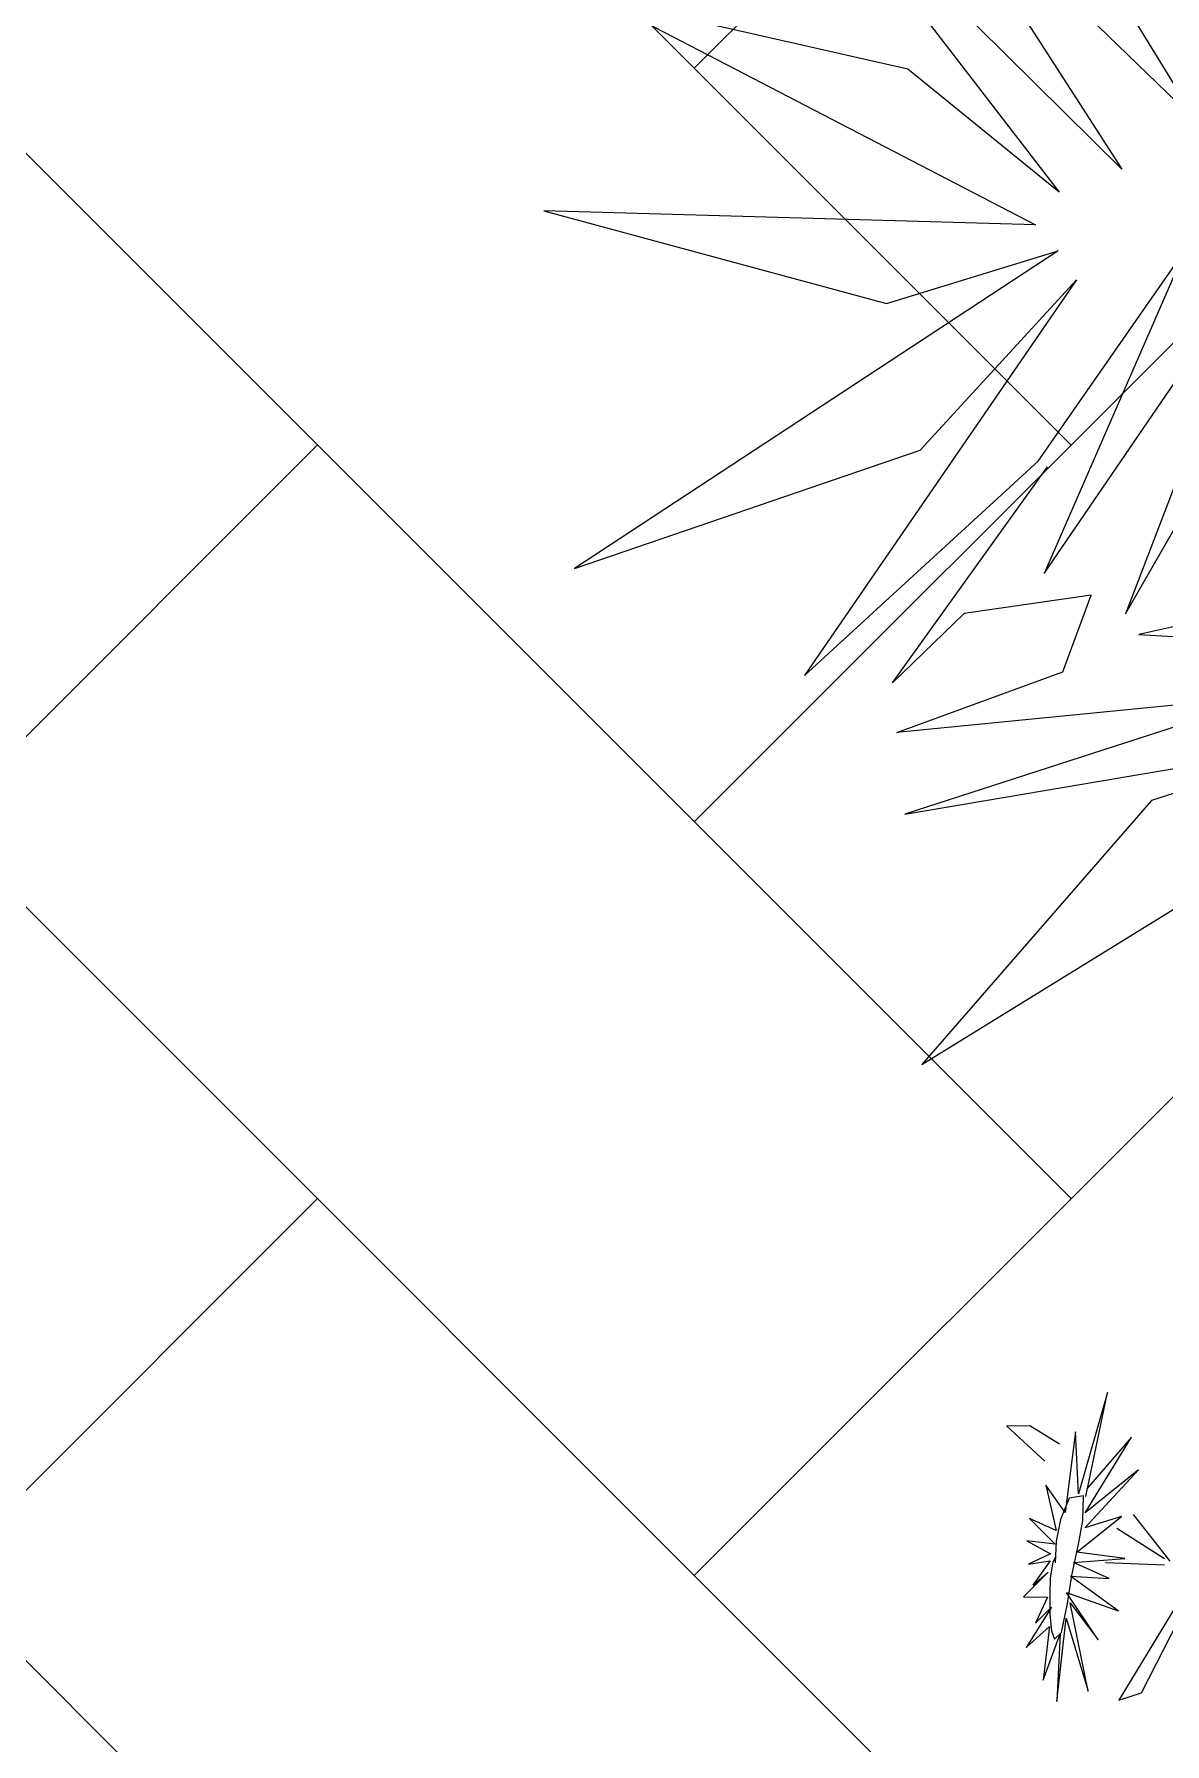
# Model space of a CAD drawing. Header units: millimetres. Extents: x -2729 to 15248, y -12439 to 5292.
# Drawn here: x 5715.9 to 5769.8, y -8728.3 to -8646.8 of the extents above; entities that cross this region are included whole.
import ezdxf

# ---------------------------------------------------------------- set-up
doc = ezdxf.new("R2010")
doc.units = ezdxf.units.MM

# ---------------------------------------------------------------- blocks, each defined once
blk = doc.blocks.new('aerysty')
at = {"color": 86, "linetype": 'Continuous'}
for p, q in [((-18.673, 3.321, 0.09), (-18.796, 2.225, 0.09)), ((-17.186, 1.346, 0.09), (-18.673, 3.321, 0.09)), ((-18.796, 2.225, 0.09), (-18.077, 0.72, 0.09)), ((-13.112, -4.802, 0.09), (-14.326, -2.398, 0.09)), ((-12.815, -4.82, 0.09), (-12.65, -2.023, 0.09)), ((-15.07, -3.094, 0.09), (-13.027, -5.053, 0.09)), ((-11.997, -6.073, 0.09), (-6.198, -3.302, 0.09)), ((-6.198, -3.302, 0.09), (-6.654, -4.328, 0.09)), ((-6.654, -4.328, 0.09), (-11.746, -6.339, 0.09))]:
    blk.add_line(p, q, dxfattribs=at)
at = {"color": 221, "linetype": 'Continuous'}
for p, q in [((-14.398, 1.801, 0.09), (-13.3, 0.461, 0.09)), ((-13.948, 0.481, 0.09), (-14.398, 1.801, 0.09)), ((-13.317, 1.824, 0.09), (-12.813, 0.639, 0.09)), ((-13.3, 0.461, 0.09), (-13.317, 1.824, 0.09)), ((-12.813, 0.639, 0.09), (-12.22, 1.638, 0.09)), ((-12.22, 1.638, 0.09), (-12.473, 0.625, 0.09)), ((-11.925, 0.658, 0.09), (-10.65, 1.72, 0.09)), ((-10.65, 1.72, 0.09), (-10.74, 0.579, 0.09)), ((-16.047, 1.181, 0.09), (-13.948, 0.481, 0.09)), ((-14.835, 0.141, 0.09), (-16.047, 1.181, 0.09)), ((-12.473, 0.625, 0.09), (-11.251, 1.332, 0.09)), ((-11.251, 1.332, 0.09), (-11.925, 0.658, 0.09)), ((-10.74, 0.579, 0.09), (-9.448, 1.02, 0.09)), ((-10.284, 0.333, 0.09), (-8.262, 1.353, 0.09)), ((-9.448, 1.02, 0.09), (-10.284, 0.333, 0.09)), ((-8.262, 1.353, 0.09), (-9.356, 0.345, 0.09)), ((-18.722, 0.03, 0.09), (-14.835, 0.141, 0.09)), ((-15.787, -0.405, 0.09), (-18.722, 0.03, 0.09)), ((-9.356, 0.345, 0.09), (-6.789, 0.394, 0.09)), ((-6.789, 0.394, 0.09), (-9.07, -0.205, 0.09)), ((-20.736, -1.301, 0.09), (-15.787, -0.405, 0.09)), ((-15.693, -0.779, 0.09), (-20.736, -1.301, 0.09)), ((-18.732, -2.651, 0.09), (-16.042, -0.766, 0.09)), ((-13.008, -0.601, 0.09), (-14.925, -2.556, 0.09)), ((-12.941, -2.914, 0.09), (-13.008, -0.601, 0.09)), ((-12.506, -0.502, 0.09), (-12.941, -2.914, 0.09)), ((-11.925, -2.263, 0.09), (-12.506, -0.502, 0.09)), ((-11.842, -0.42, 0.09), (-11.925, -2.263, 0.09)), ((-10.434, -2.84, 0.09), (-11.842, -0.42, 0.09)), ((-11.051, -0.298, 0.09), (-10.434, -2.84, 0.09)), ((-8.954, -2.023, 0.09), (-11.051, -0.298, 0.09)), ((-10.589, -0.533, 0.09), (-8.954, -2.023, 0.09)), ((-6.483, -1.791, 0.09), (-10.589, -0.533, 0.09)), ((-5.834, -0.365, 0.09), (-9.839, -0.405, 0.09)), ((-9.839, -0.405, 0.09), (-6.483, -1.791, 0.09)), ((-9.07, -0.205, 0.09), (-5.834, -0.365, 0.09)), ((-14.914, -0.819, 0.09), (-18.732, -2.651, 0.09)), ((-17.216, -3.135, 0.09), (-14.914, -0.819, 0.09)), ((-14.215, -0.875, 0.09), (-17.216, -3.135, 0.09)), ((-14.925, -2.556, 0.09), (-14.215, -0.875, 0.09))]:
    blk.add_line(p, q, dxfattribs=at)
at = {"color": 50, "linetype": 'Continuous'}
for p, q in [((-15.719, -0.651, 0.09), (-15.536, 0.006, 0.09)), ((-15.536, 0.006, 0.09), (-14.493, 0.318, 0.09)), ((-14.493, 0.318, 0.09), (-13.442, 0.419, 0.09)), ((-13.442, 0.419, 0.09), (-12.412, 0.369, 0.09)), ((-12.672, 0.379, 0.09), (-12.43, 0.488, 0.09)), ((-12.43, 0.488, 0.09), (-11.674, 0.537, 0.09)), ((-11.674, 0.537, 0.09), (-10.925, 0.474, 0.09)), ((-10.925, 0.474, 0.09), (-9.965, 0.388, 0.09)), ((-9.965, 0.388, 0.09), (-9.168, 0.219, 0.09)), ((-9.168, 0.219, 0.09), (-8.782, 0.038, 0.09)), ((-8.782, 0.038, 0.09), (-9.132, -0.25, 0.09)), ((-14.541, -0.74, 0.09), (-15.719, -0.651, 0.09)), ((-13.488, -0.658, 0.09), (-14.541, -0.74, 0.09)), ((-11.886, -0.474, 0.09), (-13.488, -0.658, 0.09)), ((-10.542, -0.409, 0.09), (-11.886, -0.474, 0.09)), ((-9.132, -0.25, 0.09), (-10.542, -0.409, 0.09))]:
    blk.add_line(p, q, dxfattribs=at)
blk = doc.blocks.new('geghhhhhhhhh')
at = {"color": 70, "linetype": 'Continuous', "lineweight": 0}
for p, q in [((337.99, 33.28), (335.795, 43.196)), ((335.795, 43.196), (336.593, 33.593)), ((335.296, 37.559), (330.605, 42.361)), ((330.605, 42.361), (335.795, 33.28)), ((340.086, 42.257), (339.887, 33.28)), ((339.887, 33.28), (337.99, 41.421)), ((337.99, 41.421), (337.99, 33.28)), ((335.795, 33.28), (327.112, 39.229)), ((327.112, 39.229), (332.202, 33.593)), ((336.593, 33.593), (335.296, 37.559)), ((332.202, 33.593), (335.895, 32.549)), ((335.895, 32.549), (323.519, 32.444)), ((323.519, 32.444), (331.104, 30.566)), ((335.895, 31.818), (326.414, 27.852)), ((331.104, 30.566), (335.895, 31.818)), ((338.19, 31.087), (331.903, 26.912)), ((333.1, 29), (338.19, 31.087)), ((331.903, 26.912), (339.587, 30.148)), ((339.587, 30.148), (332.901, 25.242)), ((332.901, 25.242), (341.783, 29.835)), ((326.414, 27.852), (333.1, 29)), ((327.911, 26.703), (333.2, 28.791)), ((330.006, 27.121), (327.911, 26.703)), ((332.501, 25.973), (330.006, 27.121)), ((331.104, 24.929), (332.501, 25.973)), ((333.3, 22.737), (327.412, 25.764)), ((327.412, 25.764), (331.104, 24.929)), ((339.388, 22.319), (332.901, 24.72)), ((332.901, 24.72), (337.591, 21.275)), ((337.591, 21.275), (326.613, 24.198)), ((326.613, 24.198), (335.396, 20.44)), ((331.204, 21.589), (324.018, 19.501)), ((335.396, 20.44), (331.204, 21.589)), ((324.018, 19.501), (334.697, 19.292))]:
    blk.add_line(p, q, dxfattribs=at)

msp = doc.modelspace()

# ---------------------------------------------------------------- hatches: boundary and pattern name
at = {"true_color": 0x57574c}
h = msp.add_hatch(dxfattribs=at)
h.set_pattern_fill('AR-HBONE', color=251, scale=0.25)
h.set_pattern_definition([(45, (-0.0007, -12635.68), (4e-15, 35.921024), [76.2, -25.4]), (135, (17.96, -12617.72), (4e-15, 35.921024), [76.2, -25.4])])
h.paths.add_polyline_path([(5991.418, -8471.869), (5991.418, -8044.928), (5353.986, -8044.928), (5310.535, -8044.928), (5310.535, -8806.052), (5830.213, -8806.052), (5830.213, -8471.869)])

# ---------------------------------------------------------------- block references
at = {"color": 7, "linetype": 'Continuous', "lineweight": 0, "xscale": 2.227967417066542, "yscale": 2.227967417066542, "zscale": 2.227967417066542, "rotation": 32.8092343650931}
msp.add_blockref('geghhhhhhhhh', (5175.038, -9123.581), dxfattribs=at)
at = {"xscale": -1, "rotation": 84.33183852144535}
msp.add_blockref('aerysty', (5763.733, -8732.05), dxfattribs=at)

doc.saveas('drawing.dxf')
